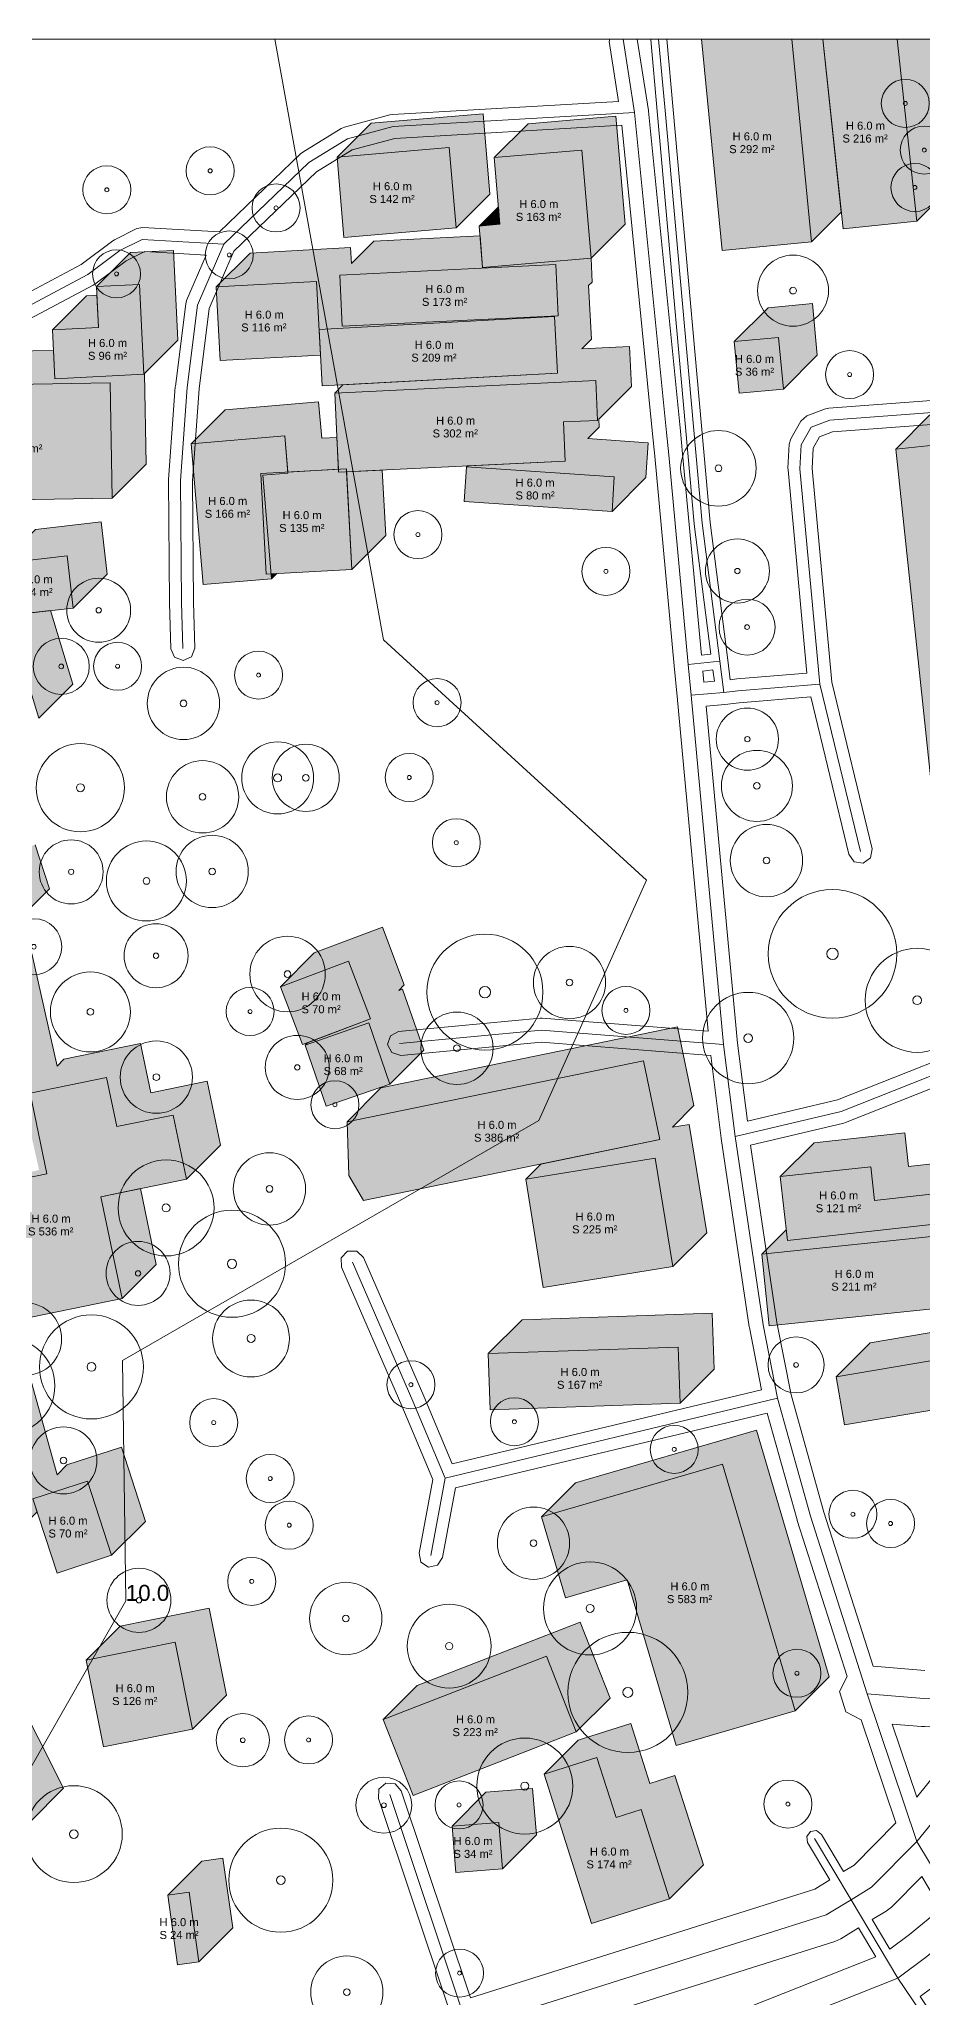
# Model space of a CAD drawing. Header units: metres. Extents: x -4 to 969, y -5 to 964.
# Drawn here: x 213.1 to 323.6, y 715.9 to 960.7 of the extents above; entities that cross this region are included whole.
import ezdxf

# ---------------------------------------------------------------- set-up
doc = ezdxf.new("R2010")
doc.units = ezdxf.units.M
doc.header["$MEASUREMENT"] = 0
for name, color, linetype, lineweight, true_color in [('TPX_BUILDING_AREAS_TEXT', 7, 'CONTINUOUS', 0, 0x000000), ('TPX_BUILDING_HEIGHTS_TEXT', 7, 'CONTINUOUS', 0, 0x000000), ('TPX_BUILDINGS', 7, 'CONTINUOUS', 0, 0x000000), ('TPX_BUILDINGS_HATCH', 7, 'CONTINUOUS', 0, 0xf0f0f0), ('TPX_BUILDINGS_SHADOWS_HATCH', 7, 'CONTINUOUS', 0, 0x000000), ('TPX_BUILDINGS_SHADOWS_OUTLINES', 7, 'CONTINUOUS', 0, 0x000000), ('TPX_CONTOUR_LINES_5M', 7, 'CONTINUOUS', 0, 0x969696), ('TPX_CONTOUR_LINES_5M_TEXT', 7, 'CONTINUOUS', 0, 0x000000), ('TPX_FRAME_PROJECT', 7, 'CONTINUOUS', 0, 0x000000), ('TPX_ROADS_AXES', 7, 'CONTINUOUS', 0, 0x323232), ('TPX_ROADS_CONTOURS', 7, 'CONTINUOUS', 0, 0x646464), ('TPX_VEGETATION_TREES_INDIVIDUAL', 7, 'CONTINUOUS', 0, 0x136734)]:
    doc.layers.add(name, color=color, linetype=linetype, lineweight=lineweight, true_color=true_color)
doc.styles.add('TPX_TEXTE', font='arial.ttf')

# ---------------------------------------------------------------- blocks, each defined once
blk = doc.blocks.new('TREETR005_CR065')
at = {"layer": 'TPX_VEGETATION_TREES_INDIVIDUAL'}
for radius in [6.5, 0.542]:
    blk.add_circle((0, 0, 0.04), radius, dxfattribs=at)
blk = doc.blocks.new('TREETR007_CR080')
at = {"layer": 'TPX_VEGETATION_TREES_INDIVIDUAL'}
for radius in [8.03, 0.708]:
    blk.add_circle((0, 0, 0.04), radius, dxfattribs=at)
blk = doc.blocks.new('TREETR003_CR040')
at = {"layer": 'TPX_VEGETATION_TREES_INDIVIDUAL'}
for radius in [4, 0.333]:
    blk.add_circle((0, 0, 0.04), radius, dxfattribs=at)
blk = doc.blocks.new('TREETR005_CR045')
at = {"layer": 'TPX_VEGETATION_TREES_INDIVIDUAL'}
for radius in [4.5, 0.5]:
    blk.add_circle((0, 0, 0.04), radius, dxfattribs=at)
blk = doc.blocks.new('TREETR005_CR061')
at = {"layer": 'TPX_VEGETATION_TREES_INDIVIDUAL'}
for radius in [6.05, 0.542]:
    blk.add_circle((0, 0, 0.04), radius, dxfattribs=at)
blk = doc.blocks.new('TREETR004_CR044')
at = {"layer": 'TPX_VEGETATION_TREES_INDIVIDUAL'}
for radius in [4.44, 0.417]:
    blk.add_circle((0, 0, 0.04), radius, dxfattribs=at)
blk = doc.blocks.new('TREETR003_CR030')
at = {"layer": 'TPX_VEGETATION_TREES_INDIVIDUAL'}
for radius in [3, 0.25]:
    blk.add_circle((0, 0, 0.04), radius, dxfattribs=at)
blk = doc.blocks.new('TREETR003_CR039')
at = {"layer": 'TPX_VEGETATION_TREES_INDIVIDUAL'}
for radius in [3.89, 0.333]:
    blk.add_circle((0, 0, 0.04), radius, dxfattribs=at)
blk = doc.blocks.new('TREETR005_CR052')
at = {"layer": 'TPX_VEGETATION_TREES_INDIVIDUAL'}
for radius in [5.24, 0.458]:
    blk.add_circle((0, 0, 0.04), radius, dxfattribs=at)
blk = doc.blocks.new('TREETR006_CR075')
at = {"layer": 'TPX_VEGETATION_TREES_INDIVIDUAL'}
for radius in [7.5, 0.625]:
    blk.add_circle((0, 0, 0.04), radius, dxfattribs=at)
blk = doc.blocks.new('TREETR005_CR060')
at = {"layer": 'TPX_VEGETATION_TREES_INDIVIDUAL'}
for radius in [6, 0.5]:
    blk.add_circle((0, 0, 0.04), radius, dxfattribs=at)
blk = doc.blocks.new('TREETR007_CR073')
at = {"layer": 'TPX_VEGETATION_TREES_INDIVIDUAL'}
for radius in [7.25, 0.708]:
    blk.add_circle((0, 0, 0.04), radius, dxfattribs=at)
blk = doc.blocks.new('TREETR004_CR047')
at = {"layer": 'TPX_VEGETATION_TREES_INDIVIDUAL'}
for radius in [4.72, 0.417]:
    blk.add_circle((0, 0, 0.04), radius, dxfattribs=at)
blk = doc.blocks.new('TREETR005_CR048')
at = {"layer": 'TPX_VEGETATION_TREES_INDIVIDUAL'}
for radius in [4.8, 0.5]:
    blk.add_circle((0, 0, 0.04), radius, dxfattribs=at)
blk = doc.blocks.new('TREETR003_CR035')
at = {"layer": 'TPX_VEGETATION_TREES_INDIVIDUAL'}
for radius in [3.5, 0.292]:
    blk.add_circle((0, 0, 0.04), radius, dxfattribs=at)
blk = doc.blocks.new('TREETR004_CR042')
at = {"layer": 'TPX_VEGETATION_TREES_INDIVIDUAL'}
for radius in [4.19, 0.417]:
    blk.add_circle((0, 0, 0.04), radius, dxfattribs=at)
blk = doc.blocks.new('TREETR005_CR058')
at = {"layer": 'TPX_VEGETATION_TREES_INDIVIDUAL'}
for radius in [5.82, 0.5]:
    blk.add_circle((0, 0, 0.04), radius, dxfattribs=at)
blk = doc.blocks.new('TREETR006_CR067')
at = {"layer": 'TPX_VEGETATION_TREES_INDIVIDUAL'}
for radius in [6.69, 0.583]:
    blk.add_circle((0, 0, 0.04), radius, dxfattribs=at)
blk = doc.blocks.new('TREETR005_CR057')
at = {"layer": 'TPX_VEGETATION_TREES_INDIVIDUAL'}
for radius in [5.71, 0.542]:
    blk.add_circle((0, 0, 0.04), radius, dxfattribs=at)
blk = doc.blocks.new('TREETR005_CR055')
at = {"layer": 'TPX_VEGETATION_TREES_INDIVIDUAL'}
for radius in [5.51, 0.5]:
    blk.add_circle((0, 0, 0.04), radius, dxfattribs=at)
blk = doc.blocks.new('TREETR004_CR050')
at = {"layer": 'TPX_VEGETATION_TREES_INDIVIDUAL'}
for radius in [5, 0.417]:
    blk.add_circle((0, 0, 0.04), radius, dxfattribs=at)
blk = doc.blocks.new('TREETR004_CR045')
at = {"layer": 'TPX_VEGETATION_TREES_INDIVIDUAL'}
for radius in [4.52, 0.417]:
    blk.add_circle((0, 0, 0.04), radius, dxfattribs=at)
blk = doc.blocks.new('TREETR003_CR033')
at = {"layer": 'TPX_VEGETATION_TREES_INDIVIDUAL'}
for radius in [3.32, 0.292]:
    blk.add_circle((0, 0, 0.04), radius, dxfattribs=at)

msp = doc.modelspace()

# ---------------------------------------------------------------- hatches: boundary and pattern name
at = {"layer": 'TPX_BUILDINGS_HATCH'}
for points in [[(307.16, 960.67), (295.88, 960.67), (298.45, 934.25), (309.62, 935.33), (307.16, 960.67)], [(320.35, 960.67), (311.05, 960.67), (313.57, 936.96), (322.78, 937.95), (320.35, 960.67)], [(264.33, 947.12), (250.32, 945.91), (251.17, 935.88), (265.18, 937.08), (264.33, 947.12)], [(270.67, 937.55), (268.07, 937.32), (268.51, 932.15), (282.08, 933.32), (280.92, 946.81), (269.96, 945.87), (270.67, 937.55)], [(277.67, 932.5), (250.66, 931.2), (250.96, 924.8), (277.97, 926.09), (277.67, 932.5)], [(220.47, 924.65), (214.71, 924.36), (215.03, 918.25), (226.16, 918.81), (225.59, 930.03), (220.22, 929.76), (220.47, 924.65)], [(247.75, 930.4), (235.19, 929.71), (235.7, 920.51), (248.25, 921.19), (247.75, 930.4)], [(277.5, 926.03), (248.08, 924.41), (248.46, 917.34), (277.89, 918.94), (277.5, 926.03)], [(305.5, 923.4), (299.96, 922.88), (300.57, 916.43), (306.11, 916.96), (305.5, 923.4)], [(282.65, 918.02), (250.02, 916.46), (250.5, 906.58), (278.84, 907.94), (278.61, 912.84), (282.88, 913.04), (282.65, 918.02)], [(221.94, 917.73), (200.21, 917.35), (200.45, 902.94), (222.19, 903.31), (221.94, 917.73)], [(362.16, 913.86), (320.16, 909.44), (325.73, 857.08), (367.74, 861.5), (366.16, 876.32), (339.51, 873.52), (336.93, 897.71), (363.59, 900.51), (362.16, 913.86)], [(243.76, 911.12), (232.06, 910.12), (233.56, 892.52), (242.11, 893.26), (241.01, 906.18), (244.16, 906.45), (243.76, 911.12)], [(251.47, 906.98), (240.78, 906.39), (241.46, 893.83), (252.16, 894.42), (251.47, 906.98)], [(266.5, 907.25), (266.22, 902.91), (284.69, 901.67), (284.97, 906), (266.5, 907.25)], [(216.57, 896.1), (208.35, 895.16), (209.09, 888.66), (217.32, 889.59), (216.57, 896.1)], [(251.73, 845.49), (243.22, 842.26), (245.97, 835.04), (254.47, 838.27), (251.73, 845.49)], [(254.26, 837.75), (246.31, 834.98), (248.96, 827.34), (256.92, 830.11), (254.26, 837.75)], [(288.61, 833.02), (251.56, 825.4), (251.79, 818.69), (253.6, 815.55), (290.67, 823.17), (288.61, 833.02)], [(199.98, 817.17), (193.79, 815.88), (195.54, 807.49), (208.67, 810.21), (210.66, 800.68), (223.45, 803.32), (220.79, 816.04), (231.49, 818.25), (229.82, 826.24), (222.78, 824.8), (221.49, 830.95), (211.92, 828.97), (214.02, 818.9), (205.46, 817.13), (204.29, 822.72), (199.05, 821.65), (199.98, 817.17)], [(290.1, 820.84), (273.89, 818.22), (276.08, 804.68), (292.3, 807.3), (290.1, 820.84)], [(317.05, 819.79), (305.73, 818.55), (306.61, 810.59), (325.77, 812.69), (325.36, 816.44), (317.52, 815.58), (317.05, 819.79)], [(326.65, 811.29), (303.4, 808.86), (304.34, 799.9), (327.6, 802.33), (326.65, 811.29)], [(343.7, 798.78), (312.73, 793.54), (313.74, 787.53), (344.72, 792.76), (343.7, 798.78)], [(292.97, 797.25), (269.2, 796.43), (269.45, 789.43), (293.21, 790.25), (292.97, 797.25)], [(298.51, 782.63), (275.87, 776.05), (278.86, 765.94), (286.6, 768.18), (292.7, 747.48), (307.59, 751.8), (298.51, 782.63)], [(219.09, 780.51), (212.27, 778.28), (215.29, 769.01), (222.12, 771.24), (219.09, 780.51)], [(230.06, 760.37), (218.93, 758.13), (221.11, 747.29), (232.23, 749.52), (230.06, 760.37)], [(276.48, 758.64), (256.07, 750.71), (259.81, 741.24), (280.21, 749.16), (276.48, 758.64)], [(282.8, 745.99), (276.19, 743.88), (282.14, 725.21), (291.88, 728.31), (288.32, 739.49), (285.19, 738.49), (282.8, 745.99)], [(270.52, 737.87), (264.68, 737.39), (265.16, 731.6), (270.99, 732.07), (270.52, 737.87)], [(231.8, 729.15), (229.15, 728.78), (230.37, 720.06), (233.03, 720.43), (231.8, 729.15)]]:
    msp.add_hatch(color=256, dxfattribs=at).paths.add_polyline_path(points)
at = {"layer": 'TPX_BUILDINGS_SHADOWS_HATCH'}
for points in [[(311.05, 960.67), (307.16, 960.67), (309.62, 935.33), (313.35, 939.06), (311.05, 960.67)], [(325.05, 960.67), (320.35, 960.67), (322.78, 937.95), (327.02, 942.19), (325.05, 960.67)], [(254.56, 950.16), (250.32, 945.91), (264.33, 947.12), (265.18, 937.08), (269.42, 941.32), (268.58, 951.36), (254.56, 950.16)], [(274.21, 950.11), (269.96, 945.87), (280.92, 946.81), (282.08, 933.32), (286.32, 937.56), (285.17, 951.05), (274.21, 950.11)], [(270.48, 939.73), (268.07, 937.32), (270.67, 937.55), (270.48, 939.73)], [(204.46, 921.6), (200.21, 917.35), (221.94, 917.73), (222.19, 903.31), (226.43, 907.55), (226.23, 918.88), (230.4, 923.05), (229.84, 934.27), (224.46, 934.01), (220.22, 929.76), (225.59, 930.03), (226.16, 918.81), (215.03, 918.25), (214.85, 921.77), (204.46, 921.6)], [(218.96, 928.6), (214.71, 924.36), (220.47, 924.65), (220.27, 928.67), (218.96, 928.6)], [(304.2, 927.12), (299.96, 922.88), (305.5, 923.4), (306.11, 916.96), (310.35, 921.2), (309.74, 927.64), (304.2, 927.12)], [(324.4, 913.69), (320.16, 909.44), (362.16, 913.86), (363.59, 900.51), (336.93, 897.71), (339.51, 873.52), (366.16, 876.32), (367.74, 861.5), (371.98, 865.74), (370.74, 877.45), (340.03, 874.21), (337.59, 897.1), (370.83, 900.58), (373.27, 877.71), (374.88, 879.33), (372, 904.51), (367.07, 903.99), (367.83, 904.75), (366.4, 918.11), (324.4, 913.69)], [(236.3, 914.37), (232.06, 910.12), (243.76, 911.12), (244.15, 906.58), (250.48, 906.93), (250.29, 910.92), (248.39, 910.82), (248, 915.36), (236.3, 914.37)], [(255.95, 906.84), (251.49, 906.63), (252.16, 894.42), (256.4, 898.67), (255.95, 906.84)], [(212.59, 899.4), (208.35, 895.16), (216.57, 896.1), (217.32, 889.59), (221.56, 893.83), (220.81, 900.35), (212.59, 899.4)], [(242.76, 893.9), (242.06, 893.86), (242.11, 893.26), (242.76, 893.9)], [(183.51, 880.76), (179.27, 876.51), (210, 885.71), (213.01, 875.82), (217.25, 880.07), (214.46, 889.27), (210.44, 888.81), (183.51, 880.76)], [(247.46, 846.5), (243.22, 842.26), (251.73, 845.49), (254.47, 838.27), (246.6, 835.28), (246.31, 834.98), (254.26, 837.75), (256.92, 830.11), (261.16, 834.36), (258.5, 841.99), (258.02, 841.82), (258.71, 842.51), (255.97, 849.73), (247.46, 846.5)], [(255.8, 829.64), (251.56, 825.4), (288.61, 833.02), (290.67, 823.17), (275.79, 820.12), (273.89, 818.22), (290.1, 820.84), (292.3, 807.3), (296.54, 811.54), (294.35, 825.08), (292.23, 824.74), (294.91, 827.42), (292.86, 837.26), (255.8, 829.64)], [(306.47, 811.92), (303.4, 808.86), (326.65, 811.29), (327.6, 802.33), (331.84, 806.58), (330.89, 815.53), (328.35, 815.27), (330.01, 816.93), (329.6, 820.68), (321.76, 819.82), (321.29, 824.03), (309.97, 822.79), (305.73, 818.55), (317.05, 819.79), (317.52, 815.58), (325.36, 816.44), (325.77, 812.69), (306.61, 810.59), (306.47, 811.92)], [(225.71, 817.06), (220.79, 816.04), (223.45, 803.32), (227.7, 807.57), (225.71, 817.06)], [(200.14, 801.68), (195.9, 797.44), (204.74, 799.89), (211.51, 775.39), (212.79, 776.67), (212.27, 778.28), (219.09, 780.51), (222.12, 771.24), (226.36, 775.48), (223.34, 784.75), (216.51, 782.52), (215.29, 781.3), (208.98, 804.13), (200.14, 801.68)], [(316.97, 797.78), (312.73, 793.54), (343.7, 798.78), (344.72, 792.76), (348.96, 797.01), (347.95, 803.02), (316.97, 797.78)], [(273.45, 800.67), (269.2, 796.43), (292.97, 797.25), (293.21, 790.25), (297.46, 794.49), (297.22, 801.49), (273.45, 800.67)], [(280.12, 780.29), (275.87, 776.05), (298.51, 782.63), (307.59, 751.8), (311.83, 756.04), (302.76, 786.87), (280.12, 780.29)], [(223.17, 762.37), (218.93, 758.13), (230.06, 760.37), (232.23, 749.52), (236.48, 753.76), (234.3, 764.61), (223.17, 762.37)], [(260.31, 754.96), (256.07, 750.71), (276.48, 758.64), (280.21, 749.16), (284.45, 753.4), (280.72, 762.89), (260.31, 754.96)], [(174.43, 750.76), (170.19, 746.51), (185.39, 754.94), (192.67, 741.82), (196.01, 745.16), (195.86, 745.45), (205.53, 750.47), (211.85, 737.87), (216.1, 742.12), (209.78, 754.71), (200.1, 749.69), (196.76, 746.35), (189.64, 759.18), (174.43, 750.76)], [(280.44, 748.12), (276.19, 743.88), (282.8, 745.99), (285.19, 738.49), (288.32, 739.49), (291.88, 728.31), (296.12, 732.55), (292.56, 743.74), (289.43, 742.73), (287.05, 750.23), (280.44, 748.12)], [(268.92, 741.63), (264.68, 737.39), (270.52, 737.87), (270.99, 732.07), (275.24, 736.31), (274.76, 742.11), (268.92, 741.63)], [(233.39, 733.02), (229.15, 728.78), (231.8, 729.15), (233.03, 720.43), (237.27, 724.67), (236.04, 733.39), (233.39, 733.02)]]:
    msp.add_hatch(color=256, dxfattribs=at).paths.add_polyline_path(points)
h = msp.add_hatch(color=256, dxfattribs=at)
h.paths.add_polyline_path([(239.43, 933.95), (235.19, 929.71), (247.75, 930.4), (248.25, 921.19), (248.08, 924.41), (277.5, 926.03), (277.89, 918.94), (251.04, 917.48), (250.02, 916.46), (282.65, 918.02), (282.88, 913.04), (278.61, 912.84), (278.84, 907.94), (266.61, 907.36), (266.5, 907.25), (284.97, 906), (284.69, 901.67), (288.93, 905.91), (289.21, 910.25), (281.65, 910.76), (283.09, 912.19), (283.04, 913.2), (287.12, 917.29), (286.89, 922.26), (280.92, 921.97), (282.13, 923.19), (281.76, 929.88), (282.21, 930.33), (282.07, 933.32), (268.51, 932.15), (268.18, 936.08), (254.9, 935.44), (252.1, 932.64), (251.99, 934.65), (239.43, 933.95)])
h.paths.add_polyline_path([(250.66, 931.2), (277.67, 932.5), (277.97, 926.09), (250.96, 924.8), (250.66, 931.2)], flags=16)
h = msp.add_hatch(color=256, dxfattribs=at)
h.paths.add_polyline_path([(170.28, 862.25), (166.04, 858.01), (170.73, 858.73), (171.4, 854.45), (168.55, 854.02), (167.85, 853.32), (172.3, 853.84), (172.86, 849.11), (179.42, 849.88), (180.26, 842.81), (178.07, 842.55), (175.67, 840.16), (183.82, 844.86), (188.08, 837.56), (186.03, 846.65), (196.4, 848.96), (198.39, 840.05), (207.91, 842.17), (213.05, 819.37), (206.33, 817.88), (205.05, 823.56), (198.62, 822.13), (199.58, 817.84), (194.65, 816.75), (193.79, 815.88), (199.98, 817.17), (199.05, 821.65), (204.29, 822.72), (205.46, 817.13), (214.02, 818.9), (211.92, 828.97), (221.49, 830.95), (222.78, 824.8), (229.82, 826.24), (231.49, 818.25), (235.74, 822.5), (234.06, 830.49), (227.02, 829.04), (225.73, 835.2), (216.16, 833.21), (215.32, 832.37), (212.16, 846.41), (209.34, 845.79), (210.35, 846.8), (209.31, 850), (205.01, 848.57), (203.17, 854.06), (208.29, 855.76), (210.12, 850.26), (214.36, 854.5), (212.54, 860.01), (207.42, 858.3), (203.96, 854.85), (200.56, 853.76), (199.83, 853.02), (190.28, 850.9), (188.21, 848.83), (188.06, 849.1), (184.49, 847.04), (184.51, 847.06), (183.66, 854.12), (183.51, 854.1), (187.29, 857.88), (185.06, 864.69), (180.59, 863.23), (175.92, 861.7), (175.28, 861.06), (174.98, 862.97), (170.28, 862.25)])
h.paths.add_polyline_path([(171.68, 857.46), (176.35, 858.99), (180.82, 860.45), (183.05, 853.63), (178.59, 852.17), (173.91, 850.65), (171.68, 857.46)], flags=16)
h.paths.add_polyline_path([(196.32, 849.51), (203.15, 851.7), (206.11, 842.55), (199.29, 840.37), (196.32, 849.51)], flags=16)

# ---------------------------------------------------------------- linework, layer by layer
at = {"layer": 'TPX_BUILDINGS', "elevation": 0.04}
for points in [[(307.16, 960.67), (295.88, 960.67), (298.45, 934.25), (309.62, 935.33)], [(320.35, 960.67), (311.05, 960.67), (313.57, 936.96), (322.78, 937.95)], [(264.33, 947.12), (250.32, 945.91), (251.17, 935.88), (265.18, 937.08)], [(270.67, 937.55), (268.07, 937.32), (268.51, 932.15), (282.08, 933.32), (280.92, 946.81), (269.96, 945.87)], [(277.67, 932.5), (250.66, 931.2), (250.96, 924.8), (277.97, 926.09)], [(220.47, 924.65), (214.71, 924.36), (215.03, 918.25), (226.16, 918.81), (225.59, 930.03), (220.22, 929.76)], [(247.75, 930.4), (235.19, 929.71), (235.7, 920.51), (248.25, 921.19)], [(277.5, 926.03), (248.08, 924.41), (248.46, 917.34), (277.89, 918.94)], [(305.5, 923.4), (299.96, 922.88), (300.57, 916.43), (306.11, 916.96)], [(282.65, 918.02), (250.02, 916.46), (250.5, 906.58), (278.84, 907.94), (278.61, 912.84), (282.88, 913.04)], [(221.94, 917.73), (200.21, 917.35), (200.45, 902.94), (222.19, 903.31)], [(362.16, 913.86), (320.16, 909.44), (325.73, 857.08), (367.74, 861.5), (366.16, 876.32), (339.51, 873.52), (336.93, 897.71), (363.59, 900.51)], [(243.76, 911.12), (232.06, 910.12), (233.56, 892.52), (242.11, 893.26), (241.01, 906.18), (244.16, 906.45)], [(251.47, 906.98), (240.78, 906.39), (241.46, 893.83), (252.16, 894.42)], [(266.5, 907.25), (266.22, 902.91), (284.69, 901.67), (284.97, 906)], [(216.57, 896.1), (208.35, 895.16), (209.09, 888.66), (217.32, 889.59)], [(251.73, 845.49), (243.22, 842.26), (245.97, 835.04), (254.47, 838.27)], [(254.26, 837.75), (246.31, 834.98), (248.96, 827.34), (256.92, 830.11)], [(288.61, 833.02), (251.56, 825.4), (251.79, 818.69), (253.6, 815.55), (290.67, 823.17)], [(199.98, 817.17), (193.79, 815.88), (195.54, 807.49), (208.67, 810.21), (210.66, 800.68), (223.45, 803.32), (220.79, 816.04), (231.49, 818.25), (229.82, 826.24), (222.78, 824.8), (221.49, 830.95), (211.92, 828.97), (214.02, 818.9), (205.46, 817.13), (204.29, 822.72), (199.05, 821.65)], [(290.1, 820.84), (273.89, 818.22), (276.08, 804.68), (292.3, 807.3)], [(317.05, 819.79), (305.73, 818.55), (306.61, 810.59), (325.77, 812.69), (325.36, 816.44), (317.52, 815.58)], [(326.65, 811.29), (303.4, 808.86), (304.34, 799.9), (327.6, 802.33)], [(343.7, 798.78), (312.73, 793.54), (313.74, 787.53), (344.72, 792.76)], [(292.97, 797.25), (269.2, 796.43), (269.45, 789.43), (293.21, 790.25)], [(298.51, 782.63), (275.87, 776.05), (278.86, 765.94), (286.6, 768.18), (292.7, 747.48), (307.59, 751.8)], [(219.09, 780.51), (212.27, 778.28), (215.29, 769.01), (222.12, 771.24)], [(230.06, 760.37), (218.93, 758.13), (221.11, 747.29), (232.23, 749.52)], [(276.48, 758.64), (256.07, 750.71), (259.81, 741.24), (280.21, 749.16)], [(282.8, 745.99), (276.19, 743.88), (282.14, 725.21), (291.88, 728.31), (288.32, 739.49), (285.19, 738.49)], [(270.52, 737.87), (264.68, 737.39), (265.16, 731.6), (270.99, 732.07)], [(231.8, 729.15), (229.15, 728.78), (230.37, 720.06), (233.03, 720.43)]]:
    msp.add_lwpolyline(points, close=True, dxfattribs=at)
at = {"layer": 'TPX_BUILDINGS_SHADOWS_OUTLINES', "elevation": 0.04}
for points in [[(311.05, 960.67), (307.16, 960.67), (309.62, 935.33), (313.35, 939.06)], [(325.05, 960.67), (320.35, 960.67), (322.78, 937.95), (327.02, 942.19)], [(254.56, 950.16), (250.32, 945.91), (264.33, 947.12), (265.18, 937.08), (269.42, 941.32), (268.58, 951.36)], [(274.21, 950.11), (269.96, 945.87), (280.92, 946.81), (282.08, 933.32), (286.32, 937.56), (285.17, 951.05)], [(270.48, 939.73), (268.07, 937.32), (270.67, 937.55)], [(239.43, 933.95), (235.19, 929.71), (247.75, 930.4), (248.25, 921.19), (248.08, 924.41), (277.5, 926.03), (277.89, 918.94), (251.04, 917.48), (250.02, 916.46), (282.65, 918.02), (282.88, 913.04), (278.61, 912.84), (278.84, 907.94), (266.61, 907.36), (266.5, 907.25), (284.97, 906), (284.69, 901.67), (288.93, 905.91), (289.21, 910.25), (281.65, 910.76), (283.09, 912.19), (283.04, 913.2), (287.12, 917.29), (286.89, 922.26), (280.92, 921.97), (282.13, 923.19), (281.76, 929.88), (282.21, 930.33), (282.07, 933.32), (268.51, 932.15), (268.18, 936.08), (254.9, 935.44), (252.1, 932.64), (251.99, 934.65)], [(204.46, 921.6), (200.21, 917.35), (221.94, 917.73), (222.19, 903.31), (226.43, 907.55), (226.23, 918.88), (230.4, 923.05), (229.84, 934.27), (224.46, 934.01), (220.22, 929.76), (225.59, 930.03), (226.16, 918.81), (215.03, 918.25), (214.85, 921.77)], [(250.66, 931.2), (277.67, 932.5), (277.97, 926.09), (250.96, 924.8)], [(218.96, 928.6), (214.71, 924.36), (220.47, 924.65), (220.27, 928.67)], [(304.2, 927.12), (299.96, 922.88), (305.5, 923.4), (306.11, 916.96), (310.35, 921.2), (309.74, 927.64)], [(324.4, 913.69), (320.16, 909.44), (362.16, 913.86), (363.59, 900.51), (336.93, 897.71), (339.51, 873.52), (366.16, 876.32), (367.74, 861.5), (371.98, 865.74), (370.74, 877.45), (340.03, 874.21), (337.59, 897.1), (370.83, 900.58), (373.27, 877.71), (374.88, 879.33), (372, 904.51), (367.07, 903.99), (367.83, 904.75), (366.4, 918.11)], [(236.3, 914.37), (232.06, 910.12), (243.76, 911.12), (244.15, 906.58), (250.48, 906.93), (250.29, 910.92), (248.39, 910.82), (248, 915.36)], [(255.95, 906.84), (251.49, 906.63), (252.16, 894.42), (256.4, 898.67)], [(212.59, 899.4), (208.35, 895.16), (216.57, 896.1), (217.32, 889.59), (221.56, 893.83), (220.81, 900.35)], [(242.76, 893.9), (242.06, 893.86), (242.11, 893.26)], [(183.51, 880.76), (179.27, 876.51), (210, 885.71), (213.01, 875.82), (217.25, 880.07), (214.46, 889.27), (210.44, 888.81)], [(247.46, 846.5), (243.22, 842.26), (251.73, 845.49), (254.47, 838.27), (246.6, 835.28), (246.31, 834.98), (254.26, 837.75), (256.92, 830.11), (261.16, 834.36), (258.5, 841.99), (258.02, 841.82), (258.71, 842.51), (255.97, 849.73)], [(255.8, 829.64), (251.56, 825.4), (288.61, 833.02), (290.67, 823.17), (275.79, 820.12), (273.89, 818.22), (290.1, 820.84), (292.3, 807.3), (296.54, 811.54), (294.35, 825.08), (292.23, 824.74), (294.91, 827.42), (292.86, 837.26)], [(306.47, 811.92), (303.4, 808.86), (326.65, 811.29), (327.6, 802.33), (331.84, 806.58), (330.89, 815.53), (328.35, 815.27), (330.01, 816.93), (329.6, 820.68), (321.76, 819.82), (321.29, 824.03), (309.97, 822.79), (305.73, 818.55), (317.05, 819.79), (317.52, 815.58), (325.36, 816.44), (325.77, 812.69), (306.61, 810.59)], [(225.71, 817.06), (220.79, 816.04), (223.45, 803.32), (227.7, 807.57)], [(200.14, 801.68), (195.9, 797.44), (204.74, 799.89), (211.51, 775.39), (212.79, 776.67), (212.27, 778.28), (219.09, 780.51), (222.12, 771.24), (226.36, 775.48), (223.34, 784.75), (216.51, 782.52), (215.29, 781.3), (208.98, 804.13)], [(316.97, 797.78), (312.73, 793.54), (343.7, 798.78), (344.72, 792.76), (348.96, 797.01), (347.95, 803.02)], [(273.45, 800.67), (269.2, 796.43), (292.97, 797.25), (293.21, 790.25), (297.46, 794.49), (297.22, 801.49)], [(280.12, 780.29), (275.87, 776.05), (298.51, 782.63), (307.59, 751.8), (311.83, 756.04), (302.76, 786.87)], [(223.17, 762.37), (218.93, 758.13), (230.06, 760.37), (232.23, 749.52), (236.48, 753.76), (234.3, 764.61)], [(260.31, 754.96), (256.07, 750.71), (276.48, 758.64), (280.21, 749.16), (284.45, 753.4), (280.72, 762.89)], [(174.43, 750.76), (170.19, 746.51), (185.39, 754.94), (192.67, 741.82), (196.01, 745.16), (195.86, 745.45), (205.53, 750.47), (211.85, 737.87), (216.1, 742.12), (209.78, 754.71), (200.1, 749.69), (196.76, 746.35), (189.64, 759.18)], [(280.44, 748.12), (276.19, 743.88), (282.8, 745.99), (285.19, 738.49), (288.32, 739.49), (291.88, 728.31), (296.12, 732.55), (292.56, 743.74), (289.43, 742.73), (287.05, 750.23)], [(268.92, 741.63), (264.68, 737.39), (270.52, 737.87), (270.99, 732.07), (275.24, 736.31), (274.76, 742.11)], [(233.39, 733.02), (229.15, 728.78), (231.8, 729.15), (233.03, 720.43), (237.27, 724.67), (236.04, 733.39)]]:
    msp.add_lwpolyline(points, close=True, dxfattribs=at)
for points in [[(210.12, 850.26), (214.36, 854.5), (212.54, 860.01)], [(205.46, 817.13), (214.02, 818.9), (211.92, 828.97), (221.49, 830.95), (222.78, 824.8), (229.82, 826.24), (231.49, 818.25), (235.74, 822.5), (234.06, 830.49), (227.02, 829.04), (225.73, 835.2), (216.16, 833.21), (215.32, 832.37), (212.16, 846.41)]]:
    msp.add_lwpolyline(points, dxfattribs=at)
at = {"layer": 'TPX_CONTOUR_LINES_5M', "elevation": 0.05}
msp.add_lwpolyline([(242.52, 960.67), (256.11, 885.62), (288.98, 855.6), (275.52, 825.58), (223.46, 795.56), (223.89, 765.54), (206.73, 735.51), (166.19, 725.59), (135.97, 751.48), (75.54, 765.12), (0, 758.85)], dxfattribs=at)
at = {"layer": 'TPX_FRAME_PROJECT', "elevation": 0}
msp.add_lwpolyline([(0, 0), (966.9, 0), (966.9, 960.67), (0, 960.67)], close=True, dxfattribs=at)
at = {"layer": 'TPX_ROADS_AXES', "elevation": 0.03}
for points in [[(286.07, 960.67), (287.5, 951.5)], [(298.16, 882.96), (295.95, 900.19), (291.32, 951.75), (290.51, 960.67)], [(287.5, 951.5), (257.31, 949.75), (251.62, 948.24), (246.79, 945.27), (236.16, 935.04), (232.87, 927.43), (231.58, 917.14), (230.73, 905.54)], [(287.5, 951.5), (291.49, 911.54), (291.77, 908.72), (294.21, 882.52), (294.57, 878.69), (298.63, 835.05), (300.08, 823.58), (303.58, 800.02), (305.37, 790.86), (309.51, 776.13), (316.61, 753.93)], [(203.95, 923.2), (219.13, 931.26), (223.16, 934.27), (225.95, 935.66), (236.16, 935.04)], [(308.19, 907), (308.34, 910), (309.58, 912.19), (311.92, 913.07), (341.44, 915.26)], [(230.73, 905.54), (230.84, 890.3), (231.01, 884.53)], [(310.69, 880.09), (308.19, 907)], [(294.21, 882.52), (298.16, 882.96)], [(298.67, 879.04), (298.16, 882.96)], [(294.57, 878.69), (298.67, 879.04), (300.43, 879.24), (310.69, 880.09)], [(310.69, 880.09), (315.74, 859.17)], [(300.08, 823.58), (313.34, 826.7), (335.2, 835.36), (343.63, 839.26), (352.5, 843.73)], [(298.63, 835.05), (275.85, 836.84), (258.12, 835.19)], [(252.23, 807.85), (259.77, 790.51), (263.83, 780.89), (262.04, 771.23)], [(305.37, 790.86), (263.83, 780.89)], [(337.47, 754.33), (329.41, 753.5), (323.68, 753.34), (316.61, 753.93)], [(316.61, 753.93), (322.8, 735.48)], [(337.47, 754.33), (332.55, 747.73), (330.16, 744.53), (329.49, 743.71), (322.8, 735.48)], [(256.9, 741.33), (266.67, 712.16)], [(322.8, 735.48), (317.15, 729.75), (314.58, 728.2), (311.48, 726.32), (266.67, 712.16), (206.5, 694.34)], [(310, 735.86), (314.58, 728.2), (320.43, 718.4), (324.09, 712.99), (324.9, 708.62), (323.88, 704.97)], [(322.8, 735.48), (325.85, 730.45), (329.02, 725.22)], [(288.93, 706.03), (293.74, 707.84), (320.43, 718.4), (324.07, 721.09), (329.02, 725.22)]]:
    msp.add_lwpolyline(points, dxfattribs=at)
at = {"layer": 'TPX_ROADS_CONTOURS', "elevation": 0.03}
for points in [[(341.33, 916.76), (311.81, 914.56), (311.39, 914.47), (309.05, 913.59), (308.28, 912.93), (307.03, 910.74), (306.84, 910.07), (306.69, 907.07), (306.7, 906.86), (309.06, 881.46), (300.31, 880.74), (299.47, 880.64), (299.16, 883.09), (296.94, 900.29), (292.32, 951.84), (291.52, 960.67), (289.54, 960.67), (289.52, 960.58), (290.33, 951.66), (294.95, 900.1), (294.96, 900.06), (297.04, 883.84), (295.86, 883.71), (293.52, 908.88), (293.23, 911.71), (289.24, 951.68), (289.23, 951.77), (287.84, 960.67), (284.4, 960.67), (284.34, 960.4), (285.51, 952.89), (257.22, 951.25), (256.92, 951.2), (251.23, 949.69), (250.83, 949.52), (246.01, 946.55), (245.75, 946.36), (235.59, 936.58), (226.04, 937.16), (225.28, 937), (222.49, 935.61), (222.26, 935.47), (218.32, 932.53), (203.25, 924.53)], [(204.66, 921.88), (219.83, 929.94), (220.03, 930.06), (223.95, 932.99), (226.26, 934.14), (233.93, 933.67), (231.5, 928.03), (231.38, 927.62), (230.09, 917.33), (230.08, 917.25), (229.24, 905.65), (229.23, 905.53), (229.34, 890.29), (229.34, 890.26), (229.51, 884.49), (229.98, 883.44), (231.05, 883.03), (232.1, 883.5), (232.51, 884.58), (232.34, 890.33), (232.23, 905.49), (233.07, 917), (234.33, 927.03), (237.42, 934.17), (247.72, 944.08), (252.21, 946.85), (257.54, 948.26), (285.9, 949.91), (289.75, 911.37), (290.03, 908.55), (292.47, 882.36), (292.83, 878.52), (296.72, 836.71), (275.96, 838.34), (275.71, 838.34), (257.98, 836.68), (256.97, 836.15), (256.63, 835.05), (257.16, 834.04), (258.26, 833.7), (275.86, 835.34), (297.04, 833.67), (298.35, 823.36), (298.35, 823.32), (301.85, 799.77), (301.86, 799.69), (303.38, 791.93), (264.71, 782.65), (261.14, 791.11), (253.61, 808.45), (252.78, 809.25), (251.63, 809.23), (250.83, 808.4), (250.85, 807.25), (258.39, 789.92), (262.27, 780.72), (260.56, 771.51), (260.8, 770.38), (261.76, 769.76), (262.88, 770), (263.51, 770.96), (265.12, 779.66), (304.07, 789.01), (307.83, 775.66), (307.85, 775.6), (314.08, 756.08), (313.12, 754.22), (313.94, 751.66), (315.85, 750.68), (320.18, 737.8), (314.96, 732.52), (313.64, 731.72), (310.86, 736.37), (310.24, 736.83), (309.49, 736.72), (309.03, 736.1), (309.14, 735.35), (311.93, 730.68), (310.03, 729.53), (266.99, 715.93), (258.32, 741.8), (257.56, 742.67), (256.42, 742.75), (255.55, 742), (255.47, 740.85), (264.12, 715.06)], [(334.61, 836.74), (312.89, 828.13), (301.61, 825.48), (300.37, 835.24), (296.46, 877.34), (298.8, 877.55), (300.58, 877.75), (309.53, 878.49), (314.28, 858.82), (314.96, 857.89), (316.09, 857.71), (317.02, 858.39), (317.2, 859.52), (312.17, 880.34), (309.7, 907.03), (309.82, 909.57), (310.62, 910.98), (312.25, 911.59), (341.55, 913.77)], [(323.78, 756.84), (317.34, 757.38), (311.19, 776.64), (307.07, 791.27), (305.3, 800.32), (302.01, 822.49), (313.68, 825.24), (313.89, 825.3), (335.75, 833.97)]]:
    msp.add_lwpolyline(points, dxfattribs=at)
for points in [[(296.05, 881.72), (297.3, 881.86), (297.48, 880.44), (296.18, 880.33)], [(319.72, 750.15), (323.39, 749.85), (323.78, 749.84), (328.44, 749.97), (328.45, 748.1), (327.4, 746.68), (326.77, 745.92), (322.79, 741.01)], [(317.23, 725.71), (318.96, 726.76), (319.64, 727.29), (323.41, 731.11), (324.35, 729.55), (325.83, 727.12), (321.9, 723.85), (319.43, 722.01)], [(195.84, 687.55), (207.5, 690.99), (267.66, 708.81), (267.72, 708.83), (312.54, 722.98), (313.3, 723.33), (315.52, 724.67), (317.67, 721.07), (292.48, 711.1), (287.78, 709.34), (286.11, 708.8), (259.97, 701.45), (239.12, 695.74), (208.94, 687.46), (208.88, 687.44), (196.96, 683.91)], [(323.2, 716.09), (326.15, 718.28), (326.31, 718.41), (329.49, 721.06), (336.76, 709.02), (325.83, 712), (325.28, 712.05), (325.08, 713.17), (324.92, 713.55)]]:
    msp.add_lwpolyline(points, close=True, dxfattribs=at)

# ---------------------------------------------------------------- block references
at = {"layer": 'TPX_VEGETATION_TREES_INDIVIDUAL'}
for name, p in [('TREETR003_CR030', (321.36, 952.64, 0.04)), ('TREETR003_CR030', (323.72, 946.81, 0.04)), ('TREETR003_CR030', (234.44, 944.22, 0.04)), ('TREETR003_CR030', (221.52, 941.85, 0.04)), ('TREETR003_CR030', (322.56, 942.14, 0.04)), ('TREETR003_CR030', (242.68, 939.58, 0.04)), ('TREETR003_CR030', (236.82, 933.72, 0.04)), ('TREETR003_CR030', (222.73, 931.35, 0.04)), ('TREETR004_CR044', (307.32, 929.25, 0.04)), ('TREETR003_CR030', (314.4, 918.77, 0.04)), ('TREETR004_CR047', (297.99, 907.05, 0.04)), ('TREETR003_CR030', (260.42, 898.77, 0.04)), ('TREETR003_CR040', (300.37, 894.22, 0.04)), ('TREETR003_CR030', (283.93, 894.17, 0.04)), ('TREETR003_CR040', (220.5, 889.32, 0.04)), ('TREETR003_CR035', (301.57, 887.21, 0.04)), ('TREETR003_CR035', (215.82, 882.3, 0.04)), ('TREETR003_CR030', (222.87, 882.32, 0.04)), ('TREETR003_CR030', (240.49, 881.21, 0.04)), ('TREETR004_CR045', (231.1, 877.68, 0.04)), ('TREETR003_CR030', (262.82, 877.77, 0.04)), ('TREETR003_CR039', (301.61, 873.21, 0.04)), ('TREETR005_CR055', (218.21, 867.14, 0.04)), ('TREETR005_CR045', (242.88, 868.37, 0.04)), ('TREETR004_CR042', (246.4, 868.38, 0.04)), ('TREETR003_CR030', (259.33, 868.42, 0.04)), ('TREETR004_CR044', (302.8, 867.37, 0.04)), ('TREETR004_CR045', (233.49, 866.01, 0.04)), ('TREETR003_CR030', (265.22, 860.27, 0.04)), ('TREETR004_CR045', (304, 858.04, 0.04)), ('TREETR003_CR040', (217.06, 856.63, 0.04)), ('TREETR004_CR050', (226.47, 855.49, 0.04)), ('TREETR004_CR045', (234.69, 856.68, 0.04)), ('TREETR007_CR080', (312.26, 846.39, 0.04)), ('TREETR003_CR035', (212.39, 847.28, 0.04)), ('TREETR003_CR040', (227.67, 846.15, 0.04)), ('TREETR004_CR047', (244.12, 843.86, 0.04)), ('TREETR007_CR073', (268.8, 841.6, 0.04)), ('TREETR004_CR045', (279.37, 842.8, 0.04)), ('TREETR005_CR065', (322.85, 840.58, 0.04)), ('TREETR004_CR050', (219.46, 839.13, 0.04)), ('TREETR003_CR030', (239.44, 839.18, 0.04)), ('TREETR003_CR030', (286.43, 839.31, 0.04)), ('TREETR005_CR057', (301.71, 835.86, 0.04)), ('TREETR004_CR045', (265.3, 834.59, 0.04)), ('TREETR004_CR045', (227.71, 830.98, 0.04)), ('TREETR003_CR040', (245.33, 832.2, 0.04)), ('TREETR003_CR030', (250.04, 827.54, 0.04)), ('TREETR005_CR060', (228.93, 814.64, 0.04)), ('TREETR004_CR045', (241.85, 817.01, 0.04)), ('TREETR006_CR067', (237.17, 807.66, 0.04)), ('TREETR003_CR040', (225.43, 806.46, 0.04)), ('TREETR004_CR045', (211.35, 798.25, 0.04)), ('TREETR005_CR048', (239.55, 798.33, 0.04)), ('TREETR005_CR065', (219.59, 794.77, 0.04)), ('TREETR005_CR060', (209.02, 792.41, 0.04)), ('TREETR003_CR035', (307.7, 795.02, 0.04)), ('TREETR003_CR030', (259.54, 792.55, 0.04)), ('TREETR003_CR030', (234.88, 787.81, 0.04)), ('TREETR003_CR030', (272.48, 787.92, 0.04)), ('TREETR004_CR042', (216.1, 783.09, 0.04)), ('TREETR003_CR030', (292.46, 784.47, 0.04)), ('TREETR003_CR030', (241.95, 780.83, 0.04)), ('TREETR003_CR030', (314.8, 776.36, 0.04)), ('TREETR003_CR030', (244.32, 775, 0.04)), ('TREETR004_CR045', (274.87, 772.75, 0.04)), ('TREETR003_CR030', (319.51, 775.21, 0.04)), ('TREETR003_CR030', (239.64, 767.98, 0.04)), ('TREETR003_CR040', (225.54, 765.61, 0.04)), ('TREETR005_CR058', (281.94, 764.6, 0.04)), ('TREETR004_CR045', (251.4, 763.34, 0.04)), ('TREETR005_CR052', (264.33, 759.88, 0.04)), ('TREETR006_CR075', (286.67, 754.11, 0.04)), ('TREETR003_CR030', (307.81, 756.5, 0.04)), ('TREETR003_CR033', (238.52, 748.13, 0.04)), ('TREETR003_CR030', (246.74, 748.16, 0.04)), ('TREETR005_CR060', (273.78, 742.4, 0.04)), ('TREETR005_CR061', (217.4, 736.4, 0.04)), ('TREETR003_CR035', (256.16, 740.01, 0.04)), ('TREETR003_CR030', (265.56, 740.04, 0.04)), ('TREETR003_CR030', (306.68, 740.15, 0.04)), ('TREETR005_CR065', (243.27, 730.64, 0.04)), ('TREETR003_CR030', (265.62, 719.03, 0.04)), ('TREETR004_CR045', (251.53, 716.65, 0.04))]:
    msp.add_blockref(name, p, dxfattribs=at)

# ---------------------------------------------------------------- texts
at = {"layer": 'TPX_BUILDING_AREAS_TEXT', "style": 'TPX_TEXTE'}
for s, p in [('S 292 m²', (299.34, 946.43, 0.05)), ('S 216 m²', (313.5, 947.76, 0.05)), ('S 142 m²', (254.35, 940.2, 0.05)), ('S 163 m²', (272.66, 937.97, 0.05)), ('S 173 m²', (260.92, 927.35, 0.05)), ('S 116 m²', (238.32, 924.15, 0.05)), ('S 96 m²', (219.16, 920.61, 0.05)), ('S 209 m²', (259.59, 920.38, 0.05)), ('S 36 m²', (300.06, 918.62, 0.05)), ('S 302 m²', (262.25, 910.91, 0.05)), ('S 313 m²', (207.8, 909.03, 0.05)), ('S 80 m²', (272.62, 903.16, 0.05)), ('S 166 m²', (233.76, 900.87, 0.05)), ('S 135 m²', (243.07, 899.1, 0.05)), ('S 54 m²', (209.86, 891.08, 0.05)), ('S 70 m²', (245.87, 838.96, 0.05)), ('S 68 m²', (248.63, 831.24, 0.05)), ('S 386 m²', (267.43, 822.92, 0.05)), ('S 121 m²', (310.16, 814.1, 0.05)), ('S 536 m²', (211.67, 811.2, 0.05)), ('S 225 m²', (279.69, 811.46, 0.05)), ('S 211 m²', (312.1, 804.3, 0.05)), ('S 167 m²', (277.81, 792.04, 0.05)), ('S 70 m²', (214.22, 773.46, 0.05)), ('S 583 m²', (291.55, 765.26, 0.05)), ('S 126 m²', (222.18, 752.53, 0.05)), ('S 223 m²', (264.74, 748.64, 0.05)), ('S 34 m²', (264.86, 733.43, 0.05)), ('S 174 m²', (281.49, 732.12, 0.05)), ('S 24 m²', (228.11, 723.3, 0.05))]:
    msp.add_text(s, height=1, dxfattribs=at).set_placement(p)
at = {"layer": 'TPX_BUILDING_HEIGHTS_TEXT', "style": 'TPX_TEXTE'}
for p in [(313.93, 949.36, 0.05), (299.76, 948.03, 0.05), (254.78, 941.8, 0.05), (273.09, 939.57, 0.05), (261.34, 928.95, 0.05), (238.75, 925.75, 0.05), (219.16, 922.21, 0.05), (260.01, 921.98, 0.05), (300.06, 920.22, 0.05), (262.68, 912.51, 0.05), (272.62, 904.76, 0.05), (234.19, 902.47, 0.05), (243.49, 900.7, 0.05), (209.86, 892.68, 0.05), (245.87, 840.56, 0.05), (248.63, 832.84, 0.05), (267.86, 824.52, 0.05), (310.58, 815.7, 0.05), (212.1, 812.8, 0.05), (280.12, 813.06, 0.05), (312.52, 805.9, 0.05), (278.24, 793.64, 0.05), (214.22, 775.06, 0.05), (291.98, 766.86, 0.05), (222.61, 754.13, 0.05), (265.17, 750.24, 0.05), (264.86, 735.03, 0.05), (281.92, 733.72, 0.05), (228.11, 724.9, 0.05)]:
    msp.add_text('H 6.0 m', height=1, dxfattribs=at).set_placement(p)
at = {"layer": 'TPX_CONTOUR_LINES_5M_TEXT', "style": 'TPX_TEXTE'}
msp.add_text('10.0', height=2, dxfattribs=at).set_placement((223.89, 765.54, 0.05))

doc.saveas('drawing.dxf')
